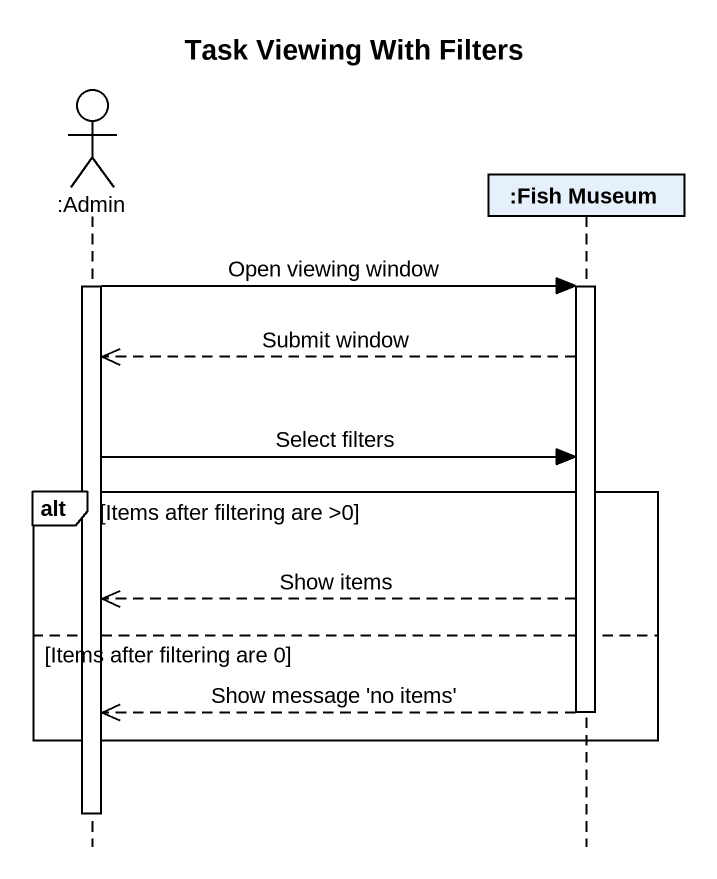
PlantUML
@startuml
title Task Viewing With Filters
hide footbox
actor ":Admin" as Admin
participant ":Fish Museum" as Fish_Museum

activate Admin
Admin -> Fish_Museum : Open viewing window
activate Fish_Museum
Fish_Museum -->> Admin : Submit window
Admin -> Fish_Museum : Select filters
alt Items after filtering are >0
  Fish_Museum -->> Admin : Show items
else Items after filtering are 0
  Fish_Museum -->> Admin : Show message 'no items'
  deactivate Fish_Museum
end
deactivate Admin
@enduml
